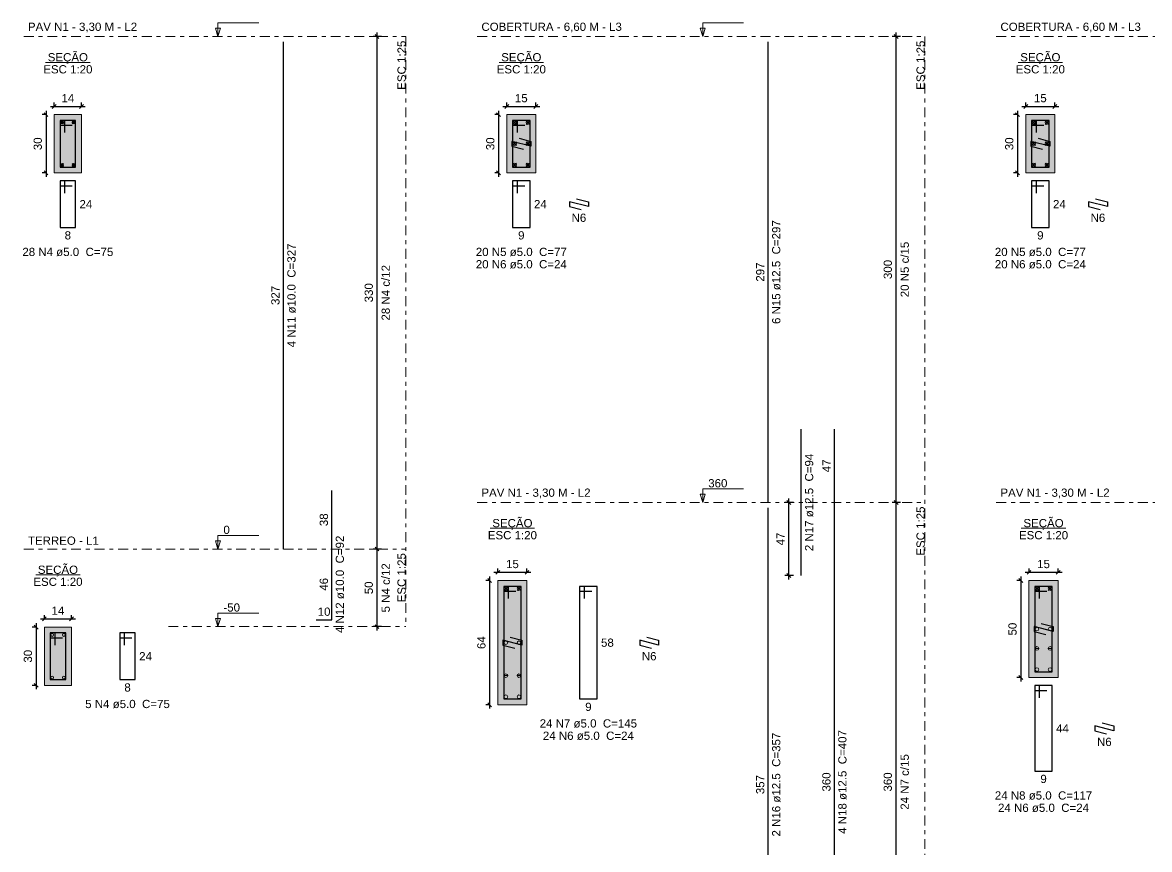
# Model space of a CAD drawing. Header units: millimetres. Extents: x -34 to 951, y -76 to 463.
# Drawn here: x 297.87 to 326.9, y -26.14 to -4.84 of the extents above; entities that cross this region are included whole.
import ezdxf

# ---------------------------------------------------------------- set-up
doc = ezdxf.new("R2010")
doc.units = ezdxf.units.MM
doc.header["$MEASUREMENT"] = 0
doc.linetypes.add('DASHDOT', pattern=[2.54, 1.27, -0.635, 0, -0.635])
doc.linetypes.add('NULL', pattern=[0])
for name, color, linetype, lineweight in [('Descrição da armadura', 7, 'Continuous', 0), ('DT-Barras na forma', 7, 'Continuous', 30), ('DT-Barras no corte', 5, 'Continuous', 5), ('DT-Barras rebatidas', 7, 'Continuous', 30), ('DT-Cotas', 7, 'Continuous', 5), ('DT-Forma', 5, 'Continuous', 5), ('DT-Hachura seção pilares', 252, 'Continuous', 5), ('DT-Pontilhado', 7, 'DASHDOT', 5), ('DT-Textos', 7, 'Continuous', 5), ('Textos armaduras', 7, 'Continuous', 0)]:
    doc.layers.add(name, color=color, linetype=linetype, lineweight=lineweight)
doc.styles.add('Arial', font='arial.ttf')
doc.dimstyles.new('UM_20.000000', dxfattribs={"dimtxt": 0.18, "dimasz": 0.1, "dimexe": 0.1, "dimexo": 0.2, "dimgap": 0, "dimtad": 1, "dimtih": 1, "dimtoh": 1, "dimdec": 1, "dimlfac": 20, "dimzin": 0, "dimdsep": 46, "dimtxsty": 'Standard', "dimcen": 0.09, "dimdle": 0.1, "dimadec": 1, "dimazin": 2, "dimtfac": 1, "dimtdec": 4, "dimtofl": 0, "dimtmove": 0, "dimatfit": 3, "dimfxl": 1, "dimtolj": 1, "dimarcsym": 0})
doc.dimstyles.new('UM_25.000000', dxfattribs={"dimtxt": 0.18, "dimasz": 0.1, "dimexe": 0.1, "dimexo": 0.2, "dimgap": 0, "dimtad": 1, "dimtih": 1, "dimtoh": 1, "dimdec": 1, "dimlfac": 25, "dimzin": 0, "dimdsep": 46, "dimtxsty": 'Standard', "dimcen": 0.09, "dimdle": 0.1, "dimadec": 1, "dimazin": 2, "dimtfac": 1, "dimtdec": 4, "dimtofl": 0, "dimtmove": 0, "dimatfit": 3, "dimfxl": 1, "dimtolj": 1, "dimarcsym": 0})

# ---------------------------------------------------------------- blocks, each defined once
blk = doc.blocks.new('_Oblique')
at = {"color": 0, "linetype": 'ByBlock', "lineweight": -2}
blk.add_line((-0.5, -0.5), (0.5, 0.5), dxfattribs=at)
blk = doc.blocks.new('*D531')
at = {"layer": 'Defpoints', "color": 0, "transparency": 16777216}
for p in [(298.686, -7.209), (298.474, -8.709), (298.686, -8.709)]:
    blk.add_point(p, dxfattribs=at)
at = {"layer": 'DT-Cotas', "color": 0, "lineweight": -2, "transparency": 16777216}
for p, q in [((298.486, -7.209), (298.374, -7.209)), ((298.474, -7.109), (298.474, -8.809)), ((298.486, -8.709), (298.374, -8.709))]:
    blk.add_line(p, q, dxfattribs=at)
at = {"layer": 'DT-Cotas', "color": 0, "lineweight": -2, "transparency": 16777216, "xscale": 0.1, "yscale": 0.1, "zscale": 0.1}
for p, rotation in [((298.474, -7.209), 90), ((298.474, -8.709), 270)]:
    blk.add_blockref('_Oblique', p, dxfattribs=dict(at, rotation=rotation))
at = {"layer": 'DT-Cotas', "color": 7, "transparency": 16777216, "insert": (298.262, -7.959), "char_height": 0.2118, "attachment_point": 5, "rotation": 90, "style": 'Arial'}
blk.add_mtext('\\A1;30', dxfattribs=at)
blk = doc.blocks.new('*D532')
at = {"layer": 'Defpoints', "color": 0, "transparency": 16777216}
for p in [(298.686, -7.209), (299.386, -6.997), (299.386, -7.209)]:
    blk.add_point(p, dxfattribs=at)
at = {"layer": 'DT-Cotas', "color": 0, "lineweight": -2, "transparency": 16777216}
for p, q in [((298.686, -7.009), (298.686, -6.897)), ((299.386, -7.009), (299.386, -6.897)), ((298.586, -6.997), (299.486, -6.997))]:
    blk.add_line(p, q, dxfattribs=at)
at = {"layer": 'DT-Cotas', "color": 0, "lineweight": -2, "transparency": 16777216, "xscale": 0.1, "yscale": 0.1, "zscale": 0.1, "rotation": 180}
blk.add_blockref('_Oblique', (298.686, -6.997), dxfattribs=at)
at = {"layer": 'DT-Cotas', "color": 0, "lineweight": -2, "transparency": 16777216, "xscale": 0.1, "yscale": 0.1, "zscale": 0.1}
blk.add_blockref('_Oblique', (299.386, -6.997), dxfattribs=at)
at = {"layer": 'DT-Cotas', "color": 7, "transparency": 16777216, "insert": (299.036, -6.785), "char_height": 0.2118, "attachment_point": 5, "rotation": 0.0057, "style": 'Arial'}
blk.add_mtext('\\A1;14', dxfattribs=at)
blk = doc.blocks.new('*D533')
at = {"layer": 'Defpoints', "color": 0, "transparency": 16777216}
for p in [(307, -5.197), (307.318, -5.197), (307.318, -18.397)]:
    blk.add_point(p, dxfattribs=at)
at = {"layer": 'DT-Cotas', "color": 0, "lineweight": -2, "transparency": 16777216}
for p, q in [((307.118, -5.197), (306.9, -5.197)), ((307, -18.497), (307, -5.097)), ((307.118, -18.397), (306.9, -18.397))]:
    blk.add_line(p, q, dxfattribs=at)
at = {"layer": 'DT-Cotas', "color": 0, "lineweight": -2, "transparency": 16777216, "xscale": 0.1, "yscale": 0.1, "zscale": 0.1}
for p, rotation in [((307, -5.197), 90), ((307, -18.397), 270)]:
    blk.add_blockref('_Oblique', p, dxfattribs=dict(at, rotation=rotation))
at = {"layer": 'DT-Cotas', "color": 7, "transparency": 16777216, "insert": (306.788, -11.797), "char_height": 0.2118, "attachment_point": 5, "rotation": 90, "style": 'Arial'}
blk.add_mtext('\\A1;330', dxfattribs=at)
blk = doc.blocks.new('*D534')
at = {"layer": 'Defpoints', "color": 0, "transparency": 16777216}
for p in [(298.431, -20.409), (298.22, -21.909), (298.431, -21.909)]:
    blk.add_point(p, dxfattribs=at)
at = {"layer": 'DT-Cotas', "color": 0, "lineweight": -2, "transparency": 16777216}
for p, q in [((298.22, -20.309), (298.22, -22.009)), ((298.231, -20.409), (298.12, -20.409)), ((298.231, -21.909), (298.12, -21.909))]:
    blk.add_line(p, q, dxfattribs=at)
at = {"layer": 'DT-Cotas', "color": 0, "lineweight": -2, "transparency": 16777216, "xscale": 0.1, "yscale": 0.1, "zscale": 0.1}
for p, rotation in [((298.22, -20.409), 90), ((298.22, -21.909), 270)]:
    blk.add_blockref('_Oblique', p, dxfattribs=dict(at, rotation=rotation))
at = {"layer": 'DT-Cotas', "color": 7, "transparency": 16777216, "insert": (298.008, -21.159), "char_height": 0.2118, "attachment_point": 5, "rotation": 90, "style": 'Arial'}
blk.add_mtext('\\A1;30', dxfattribs=at)
blk = doc.blocks.new('*D535')
at = {"layer": 'Defpoints', "color": 0, "transparency": 16777216}
for p in [(299.131, -20.197), (298.431, -20.409), (299.131, -20.409)]:
    blk.add_point(p, dxfattribs=at)
at = {"layer": 'DT-Cotas', "color": 0, "lineweight": -2, "transparency": 16777216}
for p, q in [((298.331, -20.197), (299.231, -20.197)), ((298.431, -20.209), (298.431, -20.097)), ((299.131, -20.209), (299.131, -20.097))]:
    blk.add_line(p, q, dxfattribs=at)
at = {"layer": 'DT-Cotas', "color": 0, "lineweight": -2, "transparency": 16777216, "xscale": 0.1, "yscale": 0.1, "zscale": 0.1, "rotation": 180}
blk.add_blockref('_Oblique', (298.431, -20.197), dxfattribs=at)
at = {"layer": 'DT-Cotas', "color": 0, "lineweight": -2, "transparency": 16777216, "xscale": 0.1, "yscale": 0.1, "zscale": 0.1}
blk.add_blockref('_Oblique', (299.131, -20.197), dxfattribs=at)
at = {"layer": 'DT-Cotas', "color": 7, "transparency": 16777216, "insert": (298.781, -19.985), "char_height": 0.2118, "attachment_point": 5, "rotation": 0.0057, "style": 'Arial'}
blk.add_mtext('\\A1;14', dxfattribs=at)
blk = doc.blocks.new('*D536')
at = {"layer": 'Defpoints', "color": 0, "transparency": 16777216}
for p in [(307, -18.397), (307.318, -18.397), (307.318, -20.397)]:
    blk.add_point(p, dxfattribs=at)
at = {"layer": 'DT-Cotas', "color": 0, "lineweight": -2, "transparency": 16777216}
for p, q in [((307.118, -18.397), (306.9, -18.397)), ((307, -20.497), (307, -18.297)), ((307.118, -20.397), (306.9, -20.397))]:
    blk.add_line(p, q, dxfattribs=at)
at = {"layer": 'DT-Cotas', "color": 0, "lineweight": -2, "transparency": 16777216, "xscale": 0.1, "yscale": 0.1, "zscale": 0.1}
for p, rotation in [((307, -18.397), 90), ((307, -20.397), 270)]:
    blk.add_blockref('_Oblique', p, dxfattribs=dict(at, rotation=rotation))
at = {"layer": 'DT-Cotas', "color": 7, "transparency": 16777216, "insert": (306.788, -19.397), "char_height": 0.2118, "attachment_point": 5, "rotation": 90, "style": 'Arial'}
blk.add_mtext('\\A1;50', dxfattribs=at)
blk = doc.blocks.new('*D537')
at = {"layer": 'Defpoints', "color": 0, "transparency": 16777216}
for p in [(310.341, -7.209), (310.13, -8.709), (310.341, -8.709)]:
    blk.add_point(p, dxfattribs=at)
at = {"layer": 'DT-Cotas', "color": 0, "lineweight": -2, "transparency": 16777216}
for p, q in [((310.141, -7.209), (310.03, -7.209)), ((310.13, -7.109), (310.13, -8.809)), ((310.141, -8.709), (310.03, -8.709))]:
    blk.add_line(p, q, dxfattribs=at)
at = {"layer": 'DT-Cotas', "color": 0, "lineweight": -2, "transparency": 16777216, "xscale": 0.1, "yscale": 0.1, "zscale": 0.1}
for p, rotation in [((310.13, -7.209), 90), ((310.13, -8.709), 270)]:
    blk.add_blockref('_Oblique', p, dxfattribs=dict(at, rotation=rotation))
at = {"layer": 'DT-Cotas', "color": 7, "transparency": 16777216, "insert": (309.918, -7.959), "char_height": 0.2118, "attachment_point": 5, "rotation": 90, "style": 'Arial'}
blk.add_mtext('\\A1;30', dxfattribs=at)
blk = doc.blocks.new('*D538')
at = {"layer": 'Defpoints', "color": 0, "transparency": 16777216}
for p in [(310.341, -7.209), (311.091, -6.997), (311.091, -7.209)]:
    blk.add_point(p, dxfattribs=at)
at = {"layer": 'DT-Cotas', "color": 0, "lineweight": -2, "transparency": 16777216}
for p, q in [((310.341, -7.009), (310.341, -6.897)), ((311.091, -7.009), (311.091, -6.897)), ((310.241, -6.997), (311.191, -6.997))]:
    blk.add_line(p, q, dxfattribs=at)
at = {"layer": 'DT-Cotas', "color": 0, "lineweight": -2, "transparency": 16777216, "xscale": 0.1, "yscale": 0.1, "zscale": 0.1, "rotation": 180}
blk.add_blockref('_Oblique', (310.341, -6.997), dxfattribs=at)
at = {"layer": 'DT-Cotas', "color": 0, "lineweight": -2, "transparency": 16777216, "xscale": 0.1, "yscale": 0.1, "zscale": 0.1}
blk.add_blockref('_Oblique', (311.091, -6.997), dxfattribs=at)
at = {"layer": 'DT-Cotas', "color": 7, "transparency": 16777216, "insert": (310.716, -6.785), "char_height": 0.2118, "attachment_point": 5, "rotation": 0.0057, "style": 'Arial'}
blk.add_mtext('\\A1;15', dxfattribs=at)
blk = doc.blocks.new('*D539')
at = {"layer": 'Defpoints', "color": 0, "transparency": 16777216}
for p in [(320.369, -5.197), (320.687, -5.197), (320.687, -17.197)]:
    blk.add_point(p, dxfattribs=at)
at = {"layer": 'DT-Cotas', "color": 0, "lineweight": -2, "transparency": 16777216}
for p, q in [((320.487, -5.197), (320.269, -5.197)), ((320.369, -17.297), (320.369, -5.097)), ((320.487, -17.197), (320.269, -17.197))]:
    blk.add_line(p, q, dxfattribs=at)
at = {"layer": 'DT-Cotas', "color": 0, "lineweight": -2, "transparency": 16777216, "xscale": 0.1, "yscale": 0.1, "zscale": 0.1}
for p, rotation in [((320.369, -5.197), 90), ((320.369, -17.197), 270)]:
    blk.add_blockref('_Oblique', p, dxfattribs=dict(at, rotation=rotation))
at = {"layer": 'DT-Cotas', "color": 7, "transparency": 16777216, "insert": (320.157, -11.197), "char_height": 0.2118, "attachment_point": 5, "rotation": 90, "style": 'Arial'}
blk.add_mtext('\\A1;300', dxfattribs=at)
blk = doc.blocks.new('*D540')
at = {"layer": 'Defpoints', "color": 0, "transparency": 16777216}
for p in [(320.369, -5.197), (320.687, -5.197), (320.687, -17.197)]:
    blk.add_point(p, dxfattribs=at)
at = {"layer": 'DT-Cotas', "color": 0, "lineweight": -2, "transparency": 16777216}
for p, q in [((320.487, -5.197), (320.269, -5.197)), ((320.369, -17.297), (320.369, -5.097)), ((320.487, -17.197), (320.269, -17.197))]:
    blk.add_line(p, q, dxfattribs=at)
at = {"layer": 'DT-Cotas', "color": 0, "lineweight": -2, "transparency": 16777216, "xscale": 0.1, "yscale": 0.1, "zscale": 0.1}
for p, rotation in [((320.369, -5.197), 90), ((320.369, -17.197), 270)]:
    blk.add_blockref('_Oblique', p, dxfattribs=dict(at, rotation=rotation))
blk = doc.blocks.new('*D541')
at = {"layer": 'Defpoints', "color": 0, "transparency": 16777216}
for p in [(310.112, -19.209), (309.9, -22.409), (310.112, -22.409)]:
    blk.add_point(p, dxfattribs=at)
at = {"layer": 'DT-Cotas', "color": 0, "lineweight": -2, "transparency": 16777216}
for p, q in [((309.9, -19.109), (309.9, -22.509)), ((309.912, -19.209), (309.8, -19.209)), ((309.912, -22.409), (309.8, -22.409))]:
    blk.add_line(p, q, dxfattribs=at)
at = {"layer": 'DT-Cotas', "color": 0, "lineweight": -2, "transparency": 16777216, "xscale": 0.1, "yscale": 0.1, "zscale": 0.1}
for p, rotation in [((309.9, -19.209), 90), ((309.9, -22.409), 270)]:
    blk.add_blockref('_Oblique', p, dxfattribs=dict(at, rotation=rotation))
at = {"layer": 'DT-Cotas', "color": 7, "transparency": 16777216, "insert": (309.689, -20.809), "char_height": 0.2118, "attachment_point": 5, "rotation": 90, "style": 'Arial'}
blk.add_mtext('\\A1;64', dxfattribs=at)
blk = doc.blocks.new('*D542')
at = {"layer": 'Defpoints', "color": 0, "transparency": 16777216}
for p in [(310.862, -18.997), (310.112, -19.209), (310.862, -19.209)]:
    blk.add_point(p, dxfattribs=at)
at = {"layer": 'DT-Cotas', "color": 0, "lineweight": -2, "transparency": 16777216}
for p, q in [((310.012, -18.997), (310.962, -18.997)), ((310.112, -19.009), (310.112, -18.897)), ((310.862, -19.009), (310.862, -18.897))]:
    blk.add_line(p, q, dxfattribs=at)
at = {"layer": 'DT-Cotas', "color": 0, "lineweight": -2, "transparency": 16777216, "xscale": 0.1, "yscale": 0.1, "zscale": 0.1, "rotation": 180}
blk.add_blockref('_Oblique', (310.112, -18.997), dxfattribs=at)
at = {"layer": 'DT-Cotas', "color": 0, "lineweight": -2, "transparency": 16777216, "xscale": 0.1, "yscale": 0.1, "zscale": 0.1}
blk.add_blockref('_Oblique', (310.862, -18.997), dxfattribs=at)
at = {"layer": 'DT-Cotas', "color": 7, "transparency": 16777216, "insert": (310.487, -18.785), "char_height": 0.2118, "attachment_point": 5, "rotation": 0.0057, "style": 'Arial'}
blk.add_mtext('\\A1;15', dxfattribs=at)
blk = doc.blocks.new('*D498')
at = {"layer": 'Defpoints', "color": 0, "transparency": 16777216}
for p in [(317.606, -17.2), (317.923, -17.2), (317.923, -19.08)]:
    blk.add_point(p, dxfattribs=at)
at = {"layer": 'DT-Cotas', "color": 0, "lineweight": -2, "transparency": 16777216}
for p, q in [((317.606, -19.18), (317.606, -17.1)), ((317.723, -17.2), (317.506, -17.2)), ((317.723, -19.08), (317.506, -19.08))]:
    blk.add_line(p, q, dxfattribs=at)
at = {"layer": 'DT-Cotas', "color": 0, "lineweight": -2, "transparency": 16777216, "xscale": 0.1, "yscale": 0.1, "zscale": 0.1}
for p, rotation in [((317.606, -17.2), 90), ((317.606, -19.08), 270)]:
    blk.add_blockref('_Oblique', p, dxfattribs=dict(at, rotation=rotation))
at = {"layer": 'DT-Cotas', "color": 7, "transparency": 16777216, "insert": (317.394, -18.14), "char_height": 0.2118, "attachment_point": 5, "rotation": 90, "style": 'Arial'}
blk.add_mtext('\\A1;47', dxfattribs=at)
blk = doc.blocks.new('*D499')
at = {"layer": 'Defpoints', "color": 0, "transparency": 16777216}
for p in [(320.369, -17.197), (320.687, -17.197), (320.687, -31.597)]:
    blk.add_point(p, dxfattribs=at)
at = {"layer": 'DT-Cotas', "color": 0, "lineweight": -2, "transparency": 16777216}
for p, q in [((320.369, -31.697), (320.369, -17.097)), ((320.487, -17.197), (320.269, -17.197)), ((320.487, -31.597), (320.269, -31.597))]:
    blk.add_line(p, q, dxfattribs=at)
at = {"layer": 'DT-Cotas', "color": 0, "lineweight": -2, "transparency": 16777216, "xscale": 0.1, "yscale": 0.1, "zscale": 0.1}
for p, rotation in [((320.369, -17.197), 90), ((320.369, -31.597), 270)]:
    blk.add_blockref('_Oblique', p, dxfattribs=dict(at, rotation=rotation))
at = {"layer": 'DT-Cotas', "color": 7, "transparency": 16777216, "insert": (320.157, -24.397), "char_height": 0.2118, "attachment_point": 5, "rotation": 90, "style": 'Arial'}
blk.add_mtext('\\A1;360', dxfattribs=at)
blk = doc.blocks.new('*D500')
at = {"layer": 'Defpoints', "color": 0, "transparency": 16777216}
for p in [(320.369, -17.197), (320.687, -17.197), (320.687, -31.597)]:
    blk.add_point(p, dxfattribs=at)
at = {"layer": 'DT-Cotas', "color": 0, "lineweight": -2, "transparency": 16777216}
for p, q in [((320.369, -31.697), (320.369, -17.097)), ((320.487, -17.197), (320.269, -17.197)), ((320.487, -31.597), (320.269, -31.597))]:
    blk.add_line(p, q, dxfattribs=at)
at = {"layer": 'DT-Cotas', "color": 0, "lineweight": -2, "transparency": 16777216, "xscale": 0.1, "yscale": 0.1, "zscale": 0.1}
for p, rotation in [((320.369, -17.197), 90), ((320.369, -31.597), 270)]:
    blk.add_blockref('_Oblique', p, dxfattribs=dict(at, rotation=rotation))
blk = doc.blocks.new('*D505')
at = {"layer": 'Defpoints', "color": 0, "transparency": 16777216}
for p in [(323.71, -7.209), (323.498, -8.709), (323.71, -8.709)]:
    blk.add_point(p, dxfattribs=at)
at = {"layer": 'DT-Cotas', "color": 0, "lineweight": -2, "transparency": 16777216}
for p, q in [((323.51, -7.209), (323.398, -7.209)), ((323.498, -7.109), (323.498, -8.809)), ((323.51, -8.709), (323.398, -8.709))]:
    blk.add_line(p, q, dxfattribs=at)
at = {"layer": 'DT-Cotas', "color": 0, "lineweight": -2, "transparency": 16777216, "xscale": 0.1, "yscale": 0.1, "zscale": 0.1}
for p, rotation in [((323.498, -7.209), 90), ((323.498, -8.709), 270)]:
    blk.add_blockref('_Oblique', p, dxfattribs=dict(at, rotation=rotation))
at = {"layer": 'DT-Cotas', "color": 7, "transparency": 16777216, "insert": (323.286, -7.959), "char_height": 0.2118, "attachment_point": 5, "rotation": 90, "style": 'Arial'}
blk.add_mtext('\\A1;30', dxfattribs=at)
blk = doc.blocks.new('*D506')
at = {"layer": 'Defpoints', "color": 0, "transparency": 16777216}
for p in [(323.71, -7.209), (324.46, -6.997), (324.46, -7.209)]:
    blk.add_point(p, dxfattribs=at)
at = {"layer": 'DT-Cotas', "color": 0, "lineweight": -2, "transparency": 16777216}
for p, q in [((323.71, -7.009), (323.71, -6.897)), ((324.46, -7.009), (324.46, -6.897)), ((323.61, -6.997), (324.56, -6.997))]:
    blk.add_line(p, q, dxfattribs=at)
at = {"layer": 'DT-Cotas', "color": 0, "lineweight": -2, "transparency": 16777216, "xscale": 0.1, "yscale": 0.1, "zscale": 0.1, "rotation": 180}
blk.add_blockref('_Oblique', (323.71, -6.997), dxfattribs=at)
at = {"layer": 'DT-Cotas', "color": 0, "lineweight": -2, "transparency": 16777216, "xscale": 0.1, "yscale": 0.1, "zscale": 0.1}
blk.add_blockref('_Oblique', (324.46, -6.997), dxfattribs=at)
at = {"layer": 'DT-Cotas', "color": 7, "transparency": 16777216, "insert": (324.085, -6.785), "char_height": 0.2118, "attachment_point": 5, "rotation": 0.0057, "style": 'Arial'}
blk.add_mtext('\\A1;15', dxfattribs=at)
blk = doc.blocks.new('*D509')
at = {"layer": 'Defpoints', "color": 0, "transparency": 16777216}
for p in [(323.793, -19.209), (323.581, -21.709), (323.793, -21.709)]:
    blk.add_point(p, dxfattribs=at)
at = {"layer": 'DT-Cotas', "color": 0, "lineweight": -2, "transparency": 16777216}
for p, q in [((323.581, -19.109), (323.581, -21.809)), ((323.593, -19.209), (323.481, -19.209)), ((323.593, -21.709), (323.481, -21.709))]:
    blk.add_line(p, q, dxfattribs=at)
at = {"layer": 'DT-Cotas', "color": 0, "lineweight": -2, "transparency": 16777216, "xscale": 0.1, "yscale": 0.1, "zscale": 0.1}
for p, rotation in [((323.581, -19.209), 90), ((323.581, -21.709), 270)]:
    blk.add_blockref('_Oblique', p, dxfattribs=dict(at, rotation=rotation))
at = {"layer": 'DT-Cotas', "color": 7, "transparency": 16777216, "insert": (323.369, -20.459), "char_height": 0.2118, "attachment_point": 5, "rotation": 90, "style": 'Arial'}
blk.add_mtext('\\A1;50', dxfattribs=at)
blk = doc.blocks.new('*D510')
at = {"layer": 'Defpoints', "color": 0, "transparency": 16777216}
for p in [(324.543, -18.997), (323.793, -19.209), (324.543, -19.209)]:
    blk.add_point(p, dxfattribs=at)
at = {"layer": 'DT-Cotas', "color": 0, "lineweight": -2, "transparency": 16777216}
for p, q in [((323.693, -18.997), (324.643, -18.997)), ((323.793, -19.009), (323.793, -18.897)), ((324.543, -19.009), (324.543, -18.897))]:
    blk.add_line(p, q, dxfattribs=at)
at = {"layer": 'DT-Cotas', "color": 0, "lineweight": -2, "transparency": 16777216, "xscale": 0.1, "yscale": 0.1, "zscale": 0.1, "rotation": 180}
blk.add_blockref('_Oblique', (323.793, -18.997), dxfattribs=at)
at = {"layer": 'DT-Cotas', "color": 0, "lineweight": -2, "transparency": 16777216, "xscale": 0.1, "yscale": 0.1, "zscale": 0.1}
blk.add_blockref('_Oblique', (324.543, -18.997), dxfattribs=at)
at = {"layer": 'DT-Cotas', "color": 7, "transparency": 16777216, "insert": (324.168, -18.785), "char_height": 0.2118, "attachment_point": 5, "rotation": 0.0057, "style": 'Arial'}
blk.add_mtext('\\A1;15', dxfattribs=at)

msp = doc.modelspace()

# ---------------------------------------------------------------- hatches: boundary and pattern name
at = {"layer": 'DT-Hachura seção pilares', "linetype": 'Continuous'}
for points in [[(298.6856, -8.7091), (298.6856, -8.7091), (299.3856, -8.7091), (299.3856, -7.2091), (298.6856, -7.2091), (298.6856, -8.7091)], [(310.3413, -8.7091), (310.3413, -8.7091), (311.0913, -8.7091), (311.0913, -7.2091), (310.3413, -7.2091), (310.3413, -8.7091)], [(323.7101, -8.7091), (323.7101, -8.7091), (324.4601, -8.7091), (324.4601, -7.2091), (323.7101, -7.2091), (323.7101, -8.7091)], [(310.1121, -22.4091), (310.1121, -22.4091), (310.8621, -22.4091), (310.8621, -19.2091), (310.1121, -19.2091), (310.1121, -22.4091)], [(323.7926, -21.7091), (323.7926, -21.7091), (324.5426, -21.7091), (324.5426, -19.2091), (323.7926, -19.2091), (323.7926, -21.7091)], [(298.4314, -21.9091), (298.4314, -21.9091), (299.1314, -21.9091), (299.1314, -20.4091), (298.4314, -20.4091), (298.4314, -21.9091)]]:
    msp.add_hatch(color=252, dxfattribs=at).paths.add_polyline_path(points)

# ---------------------------------------------------------------- linework, layer by layer
at = {"layer": 'DT-Barras na forma'}
for points in [[(298.9606, -7.6716), (298.9606, -7.3591), (298.8356, -7.3591), (298.8356, -8.5591), (299.2356, -8.5591), (299.2356, -7.3591), (298.8356, -7.3591), (298.8356, -7.4841), (299.1481, -7.4841)], [(310.6163, -7.6716), (310.6163, -7.3591), (310.4913, -7.3591), (310.4913, -8.5591), (310.9413, -8.5591), (310.9413, -7.3591), (310.4913, -7.3591), (310.4913, -7.4841), (310.8038, -7.4841)], [(323.9851, -7.6716), (323.9851, -7.3591), (323.8601, -7.3591), (323.8601, -8.5591), (324.3101, -8.5591), (324.3101, -7.3591), (323.8601, -7.3591), (323.8601, -7.4841), (324.1726, -7.4841)], [(310.6574, -7.819), (310.9601, -7.8966), (310.9601, -8.0216), (310.4726, -7.8966), (310.4726, -8.0216), (310.7753, -8.0992)], [(324.0261, -7.819), (324.3288, -7.8966), (324.3288, -8.0216), (323.8413, -7.8966), (323.8413, -8.0216), (324.144, -8.0992)], [(310.3871, -19.6716), (310.3871, -19.3591), (310.2621, -19.3591), (310.2621, -22.2591), (310.7121, -22.2591), (310.7121, -19.3591), (310.2621, -19.3591), (310.2621, -19.4841), (310.5746, -19.4841)], [(324.0676, -19.6716), (324.0676, -19.3591), (323.9426, -19.3591), (323.9426, -21.5591), (324.3926, -21.5591), (324.3926, -19.3591), (323.9426, -19.3591), (323.9426, -19.4841), (324.2551, -19.4841)], [(298.7064, -20.8716), (298.7064, -20.5591), (298.5814, -20.5591), (298.5814, -21.7591), (298.9814, -21.7591), (298.9814, -20.5591), (298.5814, -20.5591), (298.5814, -20.6841), (298.8939, -20.6841)], [(324.1086, -20.319), (324.4113, -20.3966), (324.4113, -20.5216), (323.9238, -20.3966), (323.9238, -20.5216), (324.2265, -20.5992)], [(310.4282, -20.669), (310.7309, -20.7466), (310.7309, -20.8716), (310.2434, -20.7466), (310.2434, -20.8716), (310.5461, -20.9492)]]:
    msp.add_lwpolyline(points, dxfattribs=at)
at = {"layer": 'DT-Barras no corte'}
for p, q in [((298.8481, -7.4466), (298.9231, -7.3716)), ((298.8481, -7.3716), (298.9231, -7.4466)), ((299.1481, -7.4466), (299.2231, -7.3716)), ((299.1481, -7.3716), (299.2231, -7.4466)), ((310.5007, -7.4622), (310.5944, -7.3684)), ((310.5007, -7.3684), (310.5944, -7.4622)), ((310.8382, -7.4622), (310.9319, -7.3684)), ((310.8382, -7.3684), (310.9319, -7.4622)), ((323.8694, -7.4622), (323.9632, -7.3684)), ((323.8694, -7.3684), (323.9632, -7.4622)), ((324.2069, -7.4622), (324.3007, -7.3684)), ((324.2069, -7.3684), (324.3007, -7.4622)), ((310.5007, -8.0059), (310.5944, -7.9122)), ((310.5007, -7.9122), (310.5944, -8.0059)), ((310.8382, -8.0059), (310.9319, -7.9122)), ((310.8382, -7.9122), (310.9319, -8.0059)), ((323.8694, -8.0059), (323.9632, -7.9122)), ((323.8694, -7.9122), (323.9632, -8.0059)), ((324.2069, -8.0059), (324.3007, -7.9122)), ((324.2069, -7.9122), (324.3007, -8.0059)), ((298.8481, -8.5466), (298.9231, -8.4716)), ((298.8481, -8.4716), (298.9231, -8.5466)), ((299.1481, -8.5466), (299.2231, -8.4716)), ((299.1481, -8.4716), (299.2231, -8.5466)), ((310.5007, -8.5497), (310.5944, -8.4559)), ((310.5007, -8.4559), (310.5944, -8.5497)), ((310.8382, -8.5497), (310.9319, -8.4559)), ((310.8382, -8.4559), (310.9319, -8.5497)), ((323.8694, -8.5497), (323.9632, -8.4559)), ((323.8694, -8.4559), (323.9632, -8.5497)), ((324.2069, -8.5497), (324.3007, -8.4559)), ((324.2069, -8.4559), (324.3007, -8.5497)), ((310.2715, -19.4622), (310.3653, -19.3684)), ((310.2715, -19.3684), (310.3653, -19.4622)), ((310.609, -19.4622), (310.7028, -19.3684)), ((310.609, -19.3684), (310.7028, -19.4622)), ((323.9519, -19.4622), (324.0457, -19.3684)), ((323.9519, -19.3684), (324.0457, -19.4622)), ((324.2894, -19.4622), (324.3832, -19.3684)), ((324.2894, -19.3684), (324.3832, -19.4622)), ((323.9426, -20.9591), (324.0551, -20.9591)), ((324.2801, -20.9591), (324.3926, -20.9591)), ((310.2621, -21.6591), (310.3746, -21.6591)), ((310.5996, -21.6591), (310.7121, -21.6591))]:
    msp.add_line(p, q, dxfattribs=at)
for centre, radius in [((298.8856, -7.4091), 0.0375), ((299.1856, -7.4091), 0.0375), ((310.5476, -7.4153), 0.0469), ((310.8851, -7.4153), 0.0469), ((323.9163, -7.4153), 0.0469), ((324.2538, -7.4153), 0.0469), ((310.5476, -7.9591), 0.0469), ((310.8851, -7.9591), 0.0469), ((323.9163, -7.9591), 0.0469), ((324.2538, -7.9591), 0.0469), ((298.8856, -8.5091), 0.0375), ((299.1856, -8.5091), 0.0375), ((310.5476, -8.5028), 0.0469), ((310.8851, -8.5028), 0.0469), ((323.9163, -8.5028), 0.0469), ((324.2538, -8.5028), 0.0469), ((310.3184, -19.4153), 0.0469), ((310.6559, -19.4153), 0.0469), ((323.9988, -19.4153), 0.0469), ((324.3363, -19.4153), 0.0469), ((298.6314, -20.6091), 0.0375), ((298.9314, -20.6091), 0.0375), ((323.9988, -20.4591), 0.0469), ((324.3363, -20.4591), 0.0469), ((310.3184, -20.8091), 0.0469), ((310.6559, -20.8091), 0.0469), ((323.9988, -20.9591), 0.0469), ((324.3363, -20.9591), 0.0469), ((323.9988, -21.5028), 0.0469), ((324.3363, -21.5028), 0.0469), ((298.6314, -21.7091), 0.0375), ((298.9314, -21.7091), 0.0375), ((310.3184, -21.6591), 0.0469), ((310.6559, -21.6591), 0.0469), ((310.3184, -22.2028), 0.0469), ((310.6559, -22.2028), 0.0469)]:
    msp.add_circle(centre, radius, dxfattribs=at)
at = {"layer": 'DT-Barras rebatidas'}
for points in [[(304.5881, -18.397), (304.5881, -5.333)], [(317.076, -17.197), (317.076, -5.333)], [(298.9606, -9.2275), (298.9606, -8.915), (298.8356, -8.915), (298.8356, -10.115), (299.2356, -10.115), (299.2356, -8.915), (298.8356, -8.915), (298.8356, -9.04), (299.1481, -9.04)], [(310.6163, -9.2275), (310.6163, -8.915), (310.4913, -8.915), (310.4913, -10.115), (310.9413, -10.115), (310.9413, -8.915), (310.4913, -8.915), (310.4913, -9.04), (310.8038, -9.04)], [(323.9851, -9.2275), (323.9851, -8.915), (323.8601, -8.915), (323.8601, -10.115), (324.3101, -10.115), (324.3101, -8.915), (323.8601, -8.915), (323.8601, -9.04), (324.1726, -9.04)], [(312.1407, -9.3749), (312.4434, -9.4525), (312.4434, -9.5775), (311.9559, -9.4525), (311.9559, -9.5775), (312.2586, -9.6551)], [(325.5094, -9.3749), (325.8122, -9.4525), (325.8122, -9.5775), (325.3247, -9.4525), (325.3247, -9.5775), (325.6274, -9.6551)], [(317.9232, -19.0804), (317.9232, -15.3135)], [(318.7804, -31.597), (318.7804, -17.197), (318.7804, -15.3135)], [(305.4353, -20.217), (305.8353, -20.217), (305.8353, -18.397), (305.8353, -16.8902)], [(317.076, -31.597), (317.076, -17.333)], [(312.3441, -19.6716), (312.3441, -19.3591), (312.2191, -19.3591), (312.2191, -22.2591), (312.6691, -22.2591), (312.6691, -19.3591), (312.2191, -19.3591), (312.2191, -19.4841), (312.5316, -19.4841)], [(300.4983, -20.8716), (300.4983, -20.5591), (300.3733, -20.5591), (300.3733, -21.7591), (300.7733, -21.7591), (300.7733, -20.5591), (300.3733, -20.5591), (300.3733, -20.6841), (300.6858, -20.6841)], [(313.9509, -20.669), (314.2536, -20.7466), (314.2536, -20.8716), (313.7661, -20.7466), (313.7661, -20.8716), (314.0688, -20.9492)], [(324.0676, -22.2275), (324.0676, -21.915), (323.9426, -21.915), (323.9426, -24.115), (324.3926, -24.115), (324.3926, -21.915), (323.9426, -21.915), (323.9426, -22.04), (324.2551, -22.04)], [(325.6744, -22.8749), (325.9771, -22.9525), (325.9771, -23.0775), (325.4896, -22.9525), (325.4896, -23.0775), (325.7923, -23.1551)]]:
    msp.add_lwpolyline(points, dxfattribs=at)
at = {"layer": 'DT-Forma'}
for points in [[(298.6856, -8.7091), (299.3856, -8.7091), (299.3856, -7.2091), (298.6856, -7.2091), (298.6856, -8.7091)], [(310.3413, -8.7091), (311.0913, -8.7091), (311.0913, -7.2091), (310.3413, -7.2091), (310.3413, -8.7091)], [(323.7101, -8.7091), (324.4601, -8.7091), (324.4601, -7.2091), (323.7101, -7.2091), (323.7101, -8.7091)], [(310.1121, -22.4091), (310.8621, -22.4091), (310.8621, -19.2091), (310.1121, -19.2091), (310.1121, -22.4091)], [(323.7926, -21.7091), (324.5426, -21.7091), (324.5426, -19.2091), (323.7926, -19.2091), (323.7926, -21.7091)], [(298.4314, -21.9091), (299.1314, -21.9091), (299.1314, -20.4091), (298.4314, -20.4091), (298.4314, -21.9091)]]:
    msp.add_lwpolyline(points, close=True, dxfattribs=at)
at = {"layer": 'DT-Pontilhado', "ltscale": 0.2}
for p, q in [((297.9019, -5.197), (307.7415, -5.197)), ((307.7415, -5.197), (307.7415, -20.397)), ((309.5826, -5.197), (321.1102, -5.197)), ((321.1102, -5.197), (321.1102, -34.397)), ((322.9514, -5.197), (334.479, -5.197)), ((309.5826, -17.197), (321.1102, -17.197)), ((322.9514, -17.197), (334.479, -17.197)), ((297.9019, -18.397), (307.7415, -18.397)), ((301.6245, -20.397), (307.7415, -20.397))]:
    msp.add_line(p, q, dxfattribs=at)
at = {"layer": 'DT-Textos'}
for p, q in [((298.4634, -5.8641), (299.6078, -5.8641)), ((310.1441, -5.8641), (311.2885, -5.8641)), ((323.5129, -5.8641), (324.6573, -5.8641)), ((309.9149, -17.8641), (311.0593, -17.8641)), ((323.5953, -17.8641), (324.7398, -17.8641)), ((298.2092, -19.0641), (299.3536, -19.0641))]:
    msp.add_line(p, q, dxfattribs=at)
for points in [[(302.9027, -5.197), (302.9662, -4.9852), (302.8391, -4.9852), (302.9027, -5.197), (302.9027, -4.847), (303.9527, -4.847)], [(315.3906, -5.197), (315.4541, -4.9852), (315.3271, -4.9852), (315.3906, -5.197), (315.3906, -4.847), (316.4406, -4.847)], [(315.3906, -17.197), (315.4541, -16.9852), (315.3271, -16.9852), (315.3906, -17.197), (315.3906, -16.847), (316.4406, -16.847)], [(302.9027, -18.397), (302.9662, -18.1852), (302.8391, -18.1852), (302.9027, -18.397), (302.9027, -18.047), (303.9527, -18.047)], [(302.9027, -20.397), (302.9662, -20.1852), (302.8391, -20.1852), (302.9027, -20.397), (302.9027, -20.047), (303.9527, -20.047)]]:
    msp.add_lwpolyline(points, dxfattribs=at)

# ---------------------------------------------------------------- texts
at = {"layer": 'Descrição da armadura', "linetype": 'NULL', "char_height": 0.2118, "attachment_point": 8, "line_spacing_factor": 0.9, "style": 'Arial'}
for s, insert, width in [('N6', (312.1996, -9.973), 0.756475), ('N6', (325.5684, -9.973), 0.756475), ('28 N4 ø5.0  C=75', (299.0359, -10.856), 4.686721), ('20 N5 ø5.0  C=77', (310.7166, -10.856), 4.686721), ('20 N5 ø5.0  C=77', (324.0854, -10.856), 4.686721), ('20 N6 ø5.0  C=24', (310.7166, -11.174), 4.726721), ('20 N6 ø5.0  C=24', (324.0854, -11.174), 4.726721), ('N6', (314.0096, -21.267), 0.756475), ('5 N4 ø5.0  C=75', (300.5729, -22.5), 4.35772), ('24 N7 ø5.0  C=145', (312.4436, -23), 5.015721), ('24 N6 ø5.0  C=24', (312.4436, -23.318), 4.726721), ('N6', (325.7334, -23.473), 0.756475), ('24 N8 ø5.0  C=117', (324.1674, -24.856), 5.015721), ('24 N6 ø5.0  C=24', (324.1674, -25.174), 4.726721)]:
    msp.add_mtext(s, dxfattribs=dict(at, insert=insert, width=width))
at = {"layer": 'Descrição da armadura', "linetype": 'NULL', "char_height": 0.2118, "attachment_point": 8, "rotation": 90.00021, "line_spacing_factor": 0.9, "style": 'Arial'}
for s, insert, width in [('6 N15 ø12.5  C=297', (317.3937, -11.2649), 5.344721), ('4 N11 ø10.0  C=327', (304.906, -11.8649), 5.344721), ('20 N5 c/15', (320.7006, -11.197), 2.90156), ('28 N4 c/12', (307.3318, -11.797), 2.90156), ('2 N17 ø12.5  C=94', (318.2407, -17.1969), 5.015721), ('4 N12 ø10.0  C=92', (306.153, -19.3069), 5.015721), ('5 N4 c/12', (307.3318, -19.397), 2.57256), ('2 N16 ø12.5  C=357', (317.3937, -24.4649), 5.344721), ('4 N18 ø12.5  C=407', (319.0977, -24.3969), 5.344721), ('24 N7 c/15', (320.7006, -24.397), 2.90156)]:
    msp.add_mtext(s, dxfattribs=dict(at, insert=insert, width=width))
at = {"layer": 'DT-Textos', "linetype": 'NULL', "char_height": 0.2118, "line_spacing_factor": 0.798, "style": 'Arial'}
for s, insert, width, attachment_point in [('PAV N1 - 3,30 M - L2', (298.0079, -5.091), 5.623355, 7), ('COBERTURA - 6,60 M - L3', (309.6886, -5.091), 7.234455, 7), ('COBERTURA - 6,60 M - L3', (323.0574, -5.091), 7.234455, 7), ('SEÇÃO', (299.0359, -5.9019), 2.072476, 8), ('SEÇÃO', (310.7166, -5.9019), 2.072476, 8), ('SEÇÃO', (324.0854, -5.9019), 2.072476, 8), ('ESC 1:20', (299.0359, -6.15), 2.532883, 8), ('ESC 1:20', (310.7166, -6.15), 2.532883, 8), ('ESC 1:20', (324.0854, -6.15), 2.532883, 8), ('360', (315.5306, -16.812), 0.987001, 7), ('PAV N1 - 3,30 M - L2', (309.6886, -17.091), 5.623355, 7), ('PAV N1 - 3,30 M - L2', (323.0574, -17.091), 5.623355, 7), ('SEÇÃO', (310.4866, -17.9019), 2.072476, 8), ('SEÇÃO', (324.1674, -17.9019), 2.072476, 8), ('0', (303.0429, -18.012), 0.329, 7), ('ESC 1:20', (310.4866, -18.15), 2.532883, 8), ('ESC 1:20', (324.1674, -18.15), 2.532883, 8), ('TERREO - L1', (298.0079, -18.291), 3.650321, 7), ('SEÇÃO', (298.7809, -19.1019), 2.072476, 8), ('ESC 1:20', (298.7809, -19.35), 2.532883, 8), ('-50', (303.0429, -20.012), 0.854949, 7)]:
    msp.add_mtext(s, dxfattribs=dict(at, insert=insert, width=width, attachment_point=attachment_point))
at = {"layer": 'DT-Textos', "linetype": 'NULL', "char_height": 0.2118, "width": 2.532883, "attachment_point": 9, "rotation": 90.00021, "line_spacing_factor": 0.798, "style": 'Arial'}
for insert in [(307.741, -5.3029), (321.1097, -5.3029), (321.1097, -17.3029), (307.741, -18.5029)]:
    msp.add_mtext('ESC 1:25', dxfattribs=dict(at, insert=insert))
at = {"layer": 'Textos armaduras', "linetype": 'NULL', "char_height": 0.2118, "line_spacing_factor": 0.9, "style": 'Arial'}
for s, insert, width, attachment_point in [('24', (299.3356, -9.4091), 1.058001, 1), ('24', (311.0413, -9.4091), 1.058001, 1), ('24', (324.4101, -9.4091), 1.058001, 1), ('8', (299.0356, -10.2123), 0.729, 2), ('9', (310.7163, -10.2123), 0.729, 2), ('9', (324.0851, -10.2123), 0.729, 2), ('10', (305.6353, -20.1197), 1.058001, 8), ('58', (312.7691, -20.7032), 1.058001, 1), ('24', (300.8733, -21.0532), 1.058001, 1), ('8', (300.5733, -21.8564), 0.729, 2), ('9', (312.4441, -22.3564), 0.729, 2), ('44', (324.4926, -22.9091), 1.058001, 1), ('9', (324.1676, -24.2123), 0.729, 2)]:
    msp.add_mtext(s, dxfattribs=dict(at, insert=insert, width=width, attachment_point=attachment_point))
at = {"layer": 'Textos armaduras', "linetype": 'NULL', "char_height": 0.2118, "attachment_point": 8, "rotation": 90.00021, "line_spacing_factor": 0.9, "style": 'Arial'}
for s, insert, width in [('297', (316.9787, -11.265), 1.387001), ('327', (304.4908, -11.865), 1.387001), ('47', (318.6831, -16.2553), 1.058001), ('38', (305.738, -17.6436), 1.058001), ('46', (305.738, -19.307), 1.058001), ('357', (316.9787, -24.465), 1.387001), ('360', (318.6831, -24.397), 1.387001)]:
    msp.add_mtext(s, dxfattribs=dict(at, insert=insert, width=width))

# ---------------------------------------------------------------- dimensions: what is measured, and where the dimension line sits
at = {"layer": 'DT-Cotas'}
for base, p1, p2, dimstyle, override, picture, middle in [((307.0002, -5.197), (307.3179, -18.397), (307.3179, -5.197), 'UM_25.000000', {"dimtxt": 0.2118, "dimasz": 0.1, "dimexe": 0.1, "dimexo": 0.2, "dimtad": 1, "dimtih": 0, "dimtoh": 0, "dimdec": 1, "dimlfac": 25, "dimzin": 8, "dimtxsty": 'Arial', "dimblk": 'Oblique', "dimblk1": 'Oblique', "dimblk2": 'Oblique', "dimsah": 1, "dimdle": 0.1, "dimse1": 0, "dimse2": 0, "dimclrt": 7, "dimadec": 1, "dimazin": 3, "dimtmove": 2, "dimldrblk": 'Oblique'}, '*D533', (306.7884, -11.797)), ((320.3689, -5.197), (320.6866, -17.197), (320.6866, -5.197), 'UM_25.000000', {"dimtxt": 0.2118, "dimasz": 0.1, "dimexe": 0.1, "dimexo": 0.2, "dimtad": 1, "dimtih": 0, "dimtoh": 0, "dimdec": 1, "dimlfac": 25, "dimzin": 8, "dimtxsty": 'Arial', "dimblk": 'Oblique', "dimblk1": 'Oblique', "dimblk2": 'Oblique', "dimsah": 1, "dimdle": 0.1, "dimse1": 0, "dimse2": 0, "dimclrt": 7, "dimadec": 1, "dimazin": 3, "dimtmove": 2, "dimldrblk": 'Oblique'}, '*D539', (320.1571, -11.197)), ((298.4738, -8.7091), (298.6856, -7.2091), (298.6856, -8.7091), 'UM_20.000000', {"dimtxt": 0.2118, "dimasz": 0.1, "dimexe": 0.1, "dimexo": 0.2, "dimtad": 1, "dimtih": 0, "dimtoh": 0, "dimdec": 1, "dimlfac": 20, "dimzin": 8, "dimtxsty": 'Arial', "dimblk": 'Oblique', "dimblk1": 'Oblique', "dimblk2": 'Oblique', "dimsah": 1, "dimdle": 0.1, "dimse1": 0, "dimse2": 0, "dimclrt": 7, "dimadec": 1, "dimazin": 3, "dimtmove": 2, "dimldrblk": 'Oblique'}, '*D531', (298.262, -7.9591)), ((310.1295, -8.7091), (310.3413, -7.2091), (310.3413, -8.7091), 'UM_20.000000', {"dimtxt": 0.2118, "dimasz": 0.1, "dimexe": 0.1, "dimexo": 0.2, "dimtad": 1, "dimtih": 0, "dimtoh": 0, "dimdec": 1, "dimlfac": 20, "dimzin": 8, "dimtxsty": 'Arial', "dimblk": 'Oblique', "dimblk1": 'Oblique', "dimblk2": 'Oblique', "dimsah": 1, "dimdle": 0.1, "dimse1": 0, "dimse2": 0, "dimclrt": 7, "dimadec": 1, "dimazin": 3, "dimtmove": 2, "dimldrblk": 'Oblique'}, '*D537', (309.9177, -7.9591)), ((323.4983, -8.7091), (323.7101, -7.2091), (323.7101, -8.7091), 'UM_20.000000', {"dimtxt": 0.2118, "dimasz": 0.1, "dimexe": 0.1, "dimexo": 0.2, "dimtad": 1, "dimtih": 0, "dimtoh": 0, "dimdec": 1, "dimlfac": 20, "dimzin": 8, "dimtxsty": 'Arial', "dimblk": 'Oblique', "dimblk1": 'Oblique', "dimblk2": 'Oblique', "dimsah": 1, "dimdle": 0.1, "dimse1": 0, "dimse2": 0, "dimclrt": 7, "dimadec": 1, "dimazin": 3, "dimtmove": 2, "dimldrblk": 'Oblique'}, '*D505', (323.2865, -7.9591)), ((317.6055, -17.2004), (317.9232, -19.0804), (317.9232, -17.2004), 'UM_25.000000', {"dimtxt": 0.2118, "dimasz": 0.1, "dimexe": 0.1, "dimexo": 0.2, "dimtad": 1, "dimtih": 0, "dimtoh": 0, "dimdec": 1, "dimlfac": 25, "dimzin": 8, "dimtxsty": 'Arial', "dimblk": 'Oblique', "dimblk1": 'Oblique', "dimblk2": 'Oblique', "dimsah": 1, "dimdle": 0.1, "dimse1": 0, "dimse2": 0, "dimclrt": 7, "dimadec": 1, "dimazin": 3, "dimtmove": 2, "dimldrblk": 'Oblique'}, '*D498', (317.3937, -18.1404)), ((320.3689, -17.197), (320.6866, -31.597), (320.6866, -17.197), 'UM_25.000000', {"dimtxt": 0.2118, "dimasz": 0.1, "dimexe": 0.1, "dimexo": 0.2, "dimtad": 1, "dimtih": 0, "dimtoh": 0, "dimdec": 1, "dimlfac": 25, "dimzin": 8, "dimtxsty": 'Arial', "dimblk": 'Oblique', "dimblk1": 'Oblique', "dimblk2": 'Oblique', "dimsah": 1, "dimdle": 0.1, "dimse1": 0, "dimse2": 0, "dimclrt": 7, "dimadec": 1, "dimazin": 3, "dimtmove": 2, "dimldrblk": 'Oblique'}, '*D499', (320.1571, -24.397)), ((307.0002, -18.397), (307.3179, -20.397), (307.3179, -18.397), 'UM_25.000000', {"dimtxt": 0.2118, "dimasz": 0.1, "dimexe": 0.1, "dimexo": 0.2, "dimtad": 1, "dimtih": 0, "dimtoh": 0, "dimdec": 1, "dimlfac": 25, "dimzin": 8, "dimtxsty": 'Arial', "dimblk": 'Oblique', "dimblk1": 'Oblique', "dimblk2": 'Oblique', "dimsah": 1, "dimdle": 0.1, "dimse1": 0, "dimse2": 0, "dimclrt": 7, "dimadec": 1, "dimazin": 3, "dimtmove": 2, "dimldrblk": 'Oblique'}, '*D536', (306.7884, -19.397)), ((309.9003, -22.4091), (310.1121, -19.2091), (310.1121, -22.4091), 'UM_20.000000', {"dimtxt": 0.2118, "dimasz": 0.1, "dimexe": 0.1, "dimexo": 0.2, "dimtad": 1, "dimtih": 0, "dimtoh": 0, "dimdec": 1, "dimlfac": 20, "dimzin": 8, "dimtxsty": 'Arial', "dimblk": 'Oblique', "dimblk1": 'Oblique', "dimblk2": 'Oblique', "dimsah": 1, "dimdle": 0.1, "dimse1": 0, "dimse2": 0, "dimclrt": 7, "dimadec": 1, "dimazin": 3, "dimtmove": 2, "dimldrblk": 'Oblique'}, '*D541', (309.6885, -20.8091)), ((323.5808, -21.7091), (323.7926, -19.2091), (323.7926, -21.7091), 'UM_20.000000', {"dimtxt": 0.2118, "dimasz": 0.1, "dimexe": 0.1, "dimexo": 0.2, "dimtad": 1, "dimtih": 0, "dimtoh": 0, "dimdec": 1, "dimlfac": 20, "dimzin": 8, "dimtxsty": 'Arial', "dimblk": 'Oblique', "dimblk1": 'Oblique', "dimblk2": 'Oblique', "dimsah": 1, "dimdle": 0.1, "dimse1": 0, "dimse2": 0, "dimclrt": 7, "dimadec": 1, "dimazin": 3, "dimtmove": 2, "dimldrblk": 'Oblique'}, '*D509', (323.369, -20.4591)), ((298.2196, -21.9091), (298.4314, -20.4091), (298.4314, -21.9091), 'UM_20.000000', {"dimtxt": 0.2118, "dimasz": 0.1, "dimexe": 0.1, "dimexo": 0.2, "dimtad": 1, "dimtih": 0, "dimtoh": 0, "dimdec": 1, "dimlfac": 20, "dimzin": 8, "dimtxsty": 'Arial', "dimblk": 'Oblique', "dimblk1": 'Oblique', "dimblk2": 'Oblique', "dimsah": 1, "dimdle": 0.1, "dimse1": 0, "dimse2": 0, "dimclrt": 7, "dimadec": 1, "dimazin": 3, "dimtmove": 2, "dimldrblk": 'Oblique'}, '*D534', (298.0078, -21.1591))]:
    dim = msp.add_linear_dim(base=base, p1=p1, p2=p2, angle=90, dimstyle=dimstyle, override=override, dxfattribs=at)
    dim.commit()
    dim.dimension.update_dxf_attribs({"geometry": picture, "text_midpoint": middle, "dimtype": 160, "text_rotation": 90})
for base, p1, p2, picture, middle in [((320.3689, -5.197), (320.6866, -17.197), (320.6866, -5.197), '*D540', (320.263, -11.197)), ((320.3689, -17.197), (320.6866, -31.597), (320.6866, -17.197), '*D500', (320.263, -24.397))]:
    dim = msp.add_linear_dim(base=base, p1=p1, p2=p2, angle=90, text=' ', dimstyle='UM_25.000000', override={"dimtxt": 0.2118, "dimasz": 0.1, "dimexe": 0.1, "dimexo": 0.2, "dimtad": 1, "dimtih": 0, "dimtoh": 0, "dimdec": 1, "dimlfac": 25, "dimzin": 8, "dimtxsty": 'Arial', "dimblk": 'Oblique', "dimblk1": 'Oblique', "dimblk2": 'Oblique', "dimsah": 1, "dimdle": 0.1, "dimse1": 0, "dimse2": 0, "dimclrt": 256, "dimadec": 1, "dimazin": 3, "dimtmove": 2, "dimldrblk": 'Oblique'}, dxfattribs=at)
    dim.commit()
    dim.dimension.update_dxf_attribs({"geometry": picture, "text_midpoint": middle, "dimtype": 160, "text_rotation": 90})
for base, p1, p2, picture, middle in [((299.3856, -6.9973), (298.6856, -7.2091), (299.3856, -7.2091), '*D532', (299.0356, -6.7855)), ((311.0913, -6.9973), (310.3413, -7.2091), (311.0913, -7.2091), '*D538', (310.7163, -6.7855)), ((324.4601, -6.9973), (323.7101, -7.2091), (324.4601, -7.2091), '*D506', (324.0851, -6.7855)), ((310.8621, -18.9973), (310.1121, -19.2091), (310.8621, -19.2091), '*D542', (310.4871, -18.7855)), ((324.5426, -18.9973), (323.7926, -19.2091), (324.5426, -19.2091), '*D510', (324.1676, -18.7855)), ((299.1314, -20.1973), (298.4314, -20.4091), (299.1314, -20.4091), '*D535', (298.7814, -19.9855))]:
    dim = msp.add_linear_dim(base=base, p1=p1, p2=p2, dimstyle='UM_20.000000', override={"dimtxt": 0.2118, "dimasz": 0.1, "dimexe": 0.1, "dimexo": 0.2, "dimtad": 1, "dimtih": 0, "dimtoh": 0, "dimdec": 1, "dimlfac": 20, "dimzin": 8, "dimtxsty": 'Arial', "dimblk": 'Oblique', "dimblk1": 'Oblique', "dimblk2": 'Oblique', "dimsah": 1, "dimdle": 0.1, "dimse1": 0, "dimse2": 0, "dimclrt": 7, "dimadec": 1, "dimazin": 3, "dimtmove": 2, "dimldrblk": 'Oblique'}, dxfattribs=at)
    dim.commit()
    dim.dimension.update_dxf_attribs({"geometry": picture, "text_midpoint": middle, "dimtype": 160, "text_rotation": 0.00573})

doc.saveas('drawing.dxf')
